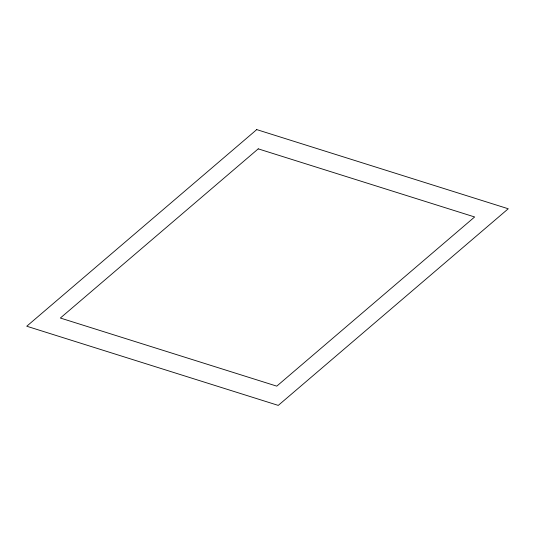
<?xml version="1.0" encoding="UTF-8"?>
<svg xmlns="http://www.w3.org/2000/svg" width="535" height="535" viewBox="0 0 535 535"><rect width="100%" height="100%" fill="white"/><g stroke="black" fill="none" stroke-linecap="round" stroke-linejoin="round"><path stroke-width="0.8" d="M256.733 129.604L26.75 326.23L278.267 405.396L508.25 208.77L256.733 129.604M258.238 148.857L60.361 318.031L276.762 386.143L474.639 216.969L258.238 148.857"/></g></svg>
